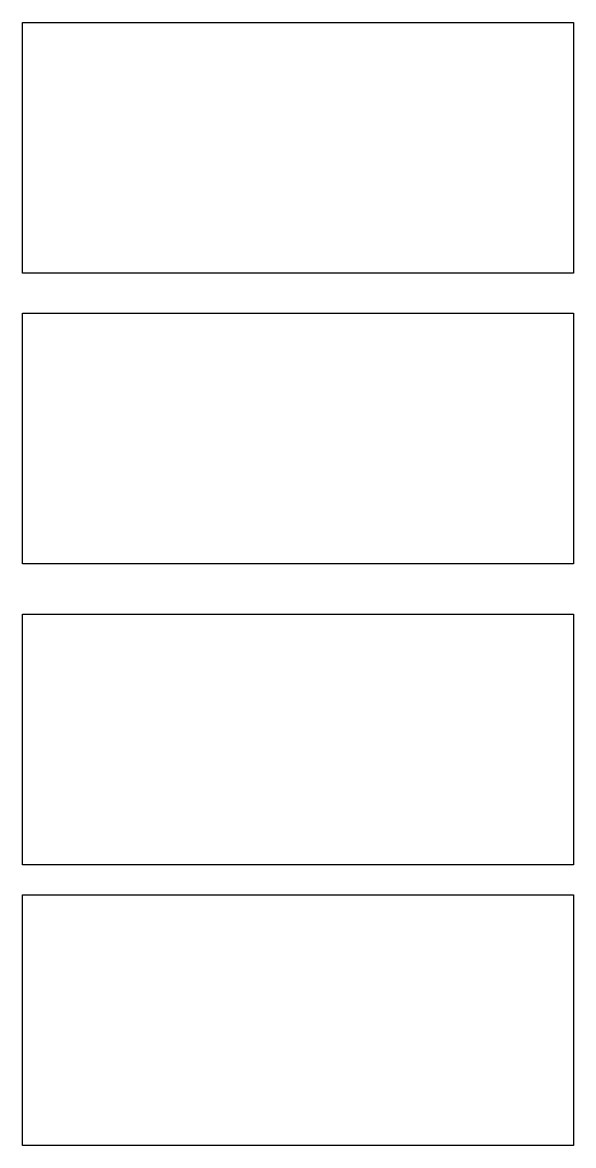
# Model space of a CAD drawing. Extents: x -50 to 5, y 50 to 162.
import ezdxf

# ---------------------------------------------------------------- set-up
doc = ezdxf.new("R2010")
doc.units = 0
doc.header["$MEASUREMENT"] = 0
doc.layers.add('Sketch2', color=7, linetype='Continuous')

msp = doc.modelspace()

# ---------------------------------------------------------------- linework, layer by layer
at = {"layer": 'Sketch2'}
for p, q in [((-50, 162, 4.99), (4.89, 162, 4.99)), ((-50, 161.95, 4.99), (-50, 162, 4.99)), ((-50, 137, 4.99), (-50, 161.95, 4.99)), ((4.89, 162, 4.99), (5, 162, 4.99)), ((5, 162, 4.99), (5, 137.05, 4.99)), ((-49.89, 137, 4.99), (-50, 137, 4.99)), ((5, 137, 4.99), (-49.89, 137, 4.99)), ((5, 137.05, 4.99), (5, 137, 4.99)), ((-50, 132.95, 4.99), (-50, 133, 4.99)), ((-50, 133, 4.99), (4.89, 133, 4.99)), ((-50, 108, 4.99), (-50, 132.95, 4.99)), ((4.89, 133, 4.99), (5, 133, 4.99)), ((5, 133, 4.99), (5, 108.05, 4.99)), ((-49.89, 108, 4.99), (-50, 108, 4.99)), ((5, 108, 4.99), (-49.89, 108, 4.99)), ((5, 108.05, 4.99), (5, 108, 4.99)), ((-50, 103, 4.99), (4.89, 103, 4.99)), ((-50, 102.95, 4.99), (-50, 103, 4.99)), ((-50, 78, 4.99), (-50, 102.95, 4.99)), ((4.89, 103, 4.99), (5, 103, 4.99)), ((5, 103, 4.99), (5, 78.05, 4.99)), ((-49.89, 78, 4.99), (-50, 78, 4.99)), ((5, 78, 4.99), (-49.89, 78, 4.99)), ((5, 78.05, 4.99), (5, 78, 4.99)), ((-50, 74.95, 4.99), (-50, 75, 4.99)), ((-50, 75, 4.99), (4.89, 75, 4.99)), ((-50, 50, 4.99), (-50, 74.95, 4.99)), ((4.89, 75, 4.99), (5, 75, 4.99)), ((5, 75, 4.99), (5, 50.05, 4.99)), ((-49.89, 50, 4.99), (-50, 50, 4.99)), ((5, 50, 4.99), (-49.89, 50, 4.99)), ((5, 50.05, 4.99), (5, 50, 4.99))]:
    msp.add_line(p, q, dxfattribs=at)

doc.saveas('drawing.dxf')
